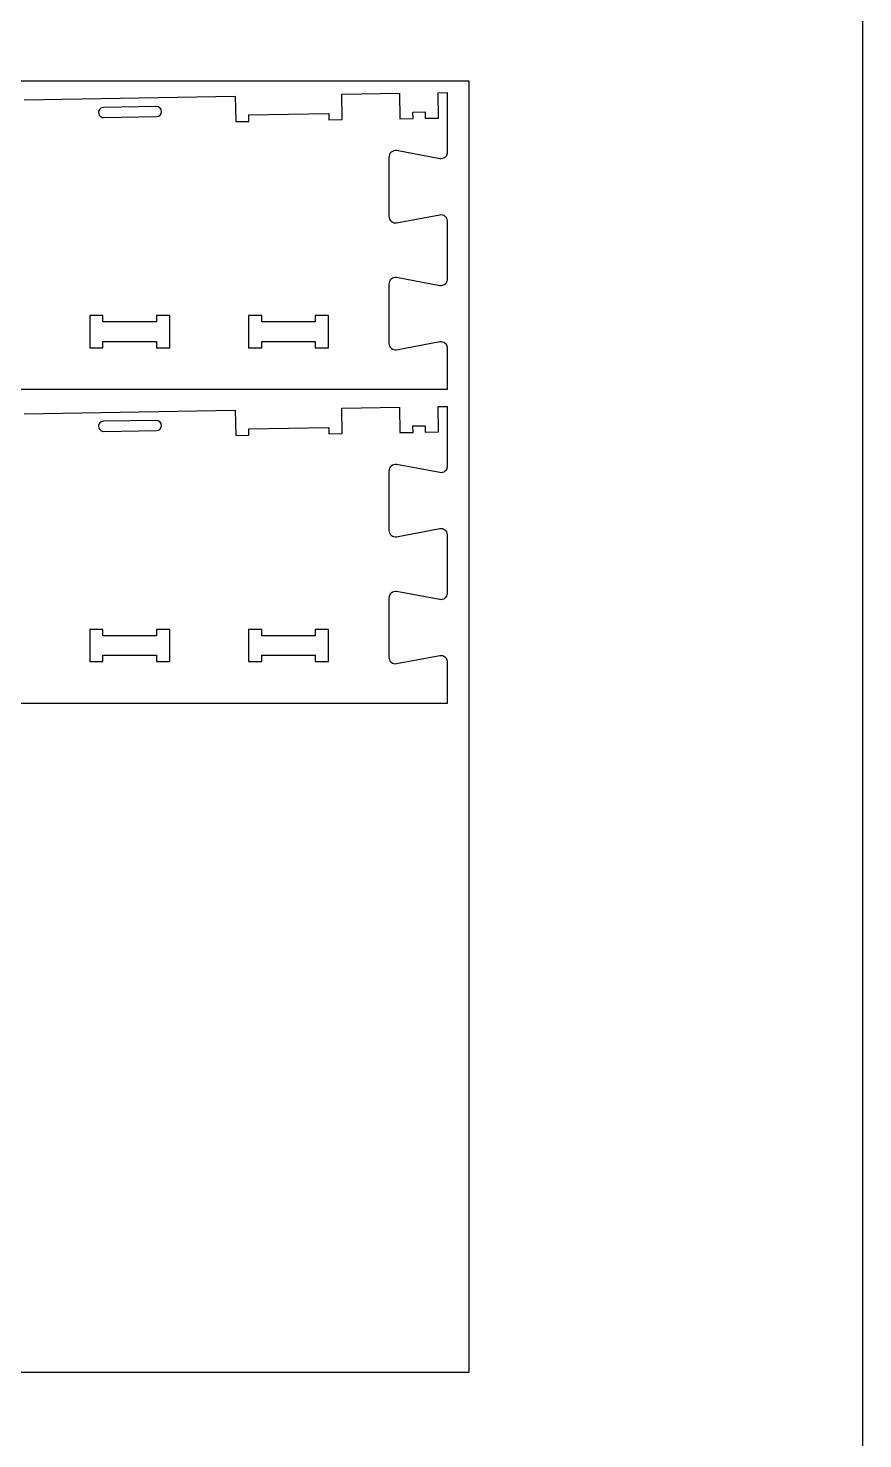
# Model space of a CAD drawing. Extents: x 0 to 12757, y 0 to 30003.
# Drawn here: x 2395 to 3183, y 9293 to 10626 of the extents above; entities that cross this region are included whole.
import ezdxf

# ---------------------------------------------------------------- set-up
doc = ezdxf.new("R2010")
doc.units = 0
for name, color, linetype in [('0_SHEET_SPRUCEPLY_2440X122', 1, 'CONTINUOUS'), ('3_ANYTOOL_CUTTHROUGH_INSID', 4, 'CONTINUOUS'), ('4_ANYTOOL_CUTTHROUGH_OUTSI', 5, 'CONTINUOUS'), ('DONOTCUT', 7, 'CONTINUOUS')]:
    doc.layers.add(name, color=color, linetype=linetype)

msp = doc.modelspace()

# ---------------------------------------------------------------- linework, layer by layer
at = {"layer": '0_SHEET_SPRUCEPLY_2440X122'}
msp.add_lwpolyline([(371.7, 10575.6), (371.7, 9355.6), (2811.7, 9355.6), (2811.7, 10575.6)], close=True, dxfattribs=at)
at = {"layer": '3_ANYTOOL_CUTTHROUGH_INSID', "color": 4}
for points in [[(2466.4, 10541.2), (2516.4, 10542.1, 1), (2516.2, 10551.6), (2466.2, 10550.7, 1)], [(2466.4, 10244.6), (2516.4, 10245.4, 1), (2516.2, 10254.9), (2466.2, 10254.1, 1)]]:
    msp.add_lwpolyline(points, format="xyb", close=True, dxfattribs=at)
for points in [[(2516.3, 10348.2), (2465.8, 10348.2), (2465.8, 10354.2), (2453.3, 10354.2), (2453.3, 10323.7), (2465.8, 10323.7), (2465.8, 10329.7), (2516.3, 10329.7), (2516.3, 10323.7), (2528.8, 10323.7), (2528.8, 10354.2), (2516.3, 10354.2)], [(2641.1, 10329.7), (2666.3, 10329.7), (2666.3, 10323.7), (2678.8, 10323.7), (2678.8, 10354.2), (2666.3, 10354.2), (2666.3, 10348.2), (2615.8, 10348.2), (2615.8, 10354.2), (2603.3, 10354.2), (2603.3, 10323.7), (2615.8, 10323.7), (2615.8, 10329.7)], [(2516.3, 10051.5), (2465.8, 10051.5), (2465.8, 10057.5), (2453.3, 10057.5), (2453.3, 10027), (2465.8, 10027), (2465.8, 10033), (2516.3, 10033), (2516.3, 10027), (2528.8, 10027), (2528.8, 10057.5), (2516.3, 10057.5)], [(2641.1, 10033), (2666.3, 10033), (2666.3, 10027), (2678.8, 10027), (2678.8, 10057.5), (2666.3, 10057.5), (2666.3, 10051.5), (2615.8, 10051.5), (2615.8, 10057.5), (2603.3, 10057.5), (2603.3, 10027), (2615.8, 10027), (2615.8, 10033)]]:
    msp.add_lwpolyline(points, close=True, dxfattribs=at)
at = {"layer": '4_ANYTOOL_CUTTHROUGH_OUTSI', "color": 5}
for points in [[(2391.3, 10558), (2590.8, 10561.4), (2591.2, 10537.4), (2603.7, 10537.6), (2603.6, 10543.6), (2641.1, 10544.3), (2679.1, 10544.9), (2679.2, 10538.9), (2691.7, 10539.2), (2691.3, 10563.2), (2745.8, 10564.1), (2746.2, 10540.1), (2758.7, 10540.3), (2758.6, 10546.3), (2770.1, 10546.5), (2770.2, 10540.5), (2782.7, 10540.7), (2782.3, 10564.7), (2790.8, 10564.9), (2790.8, 10507.9), (2790.8, 10507.9), (2790.8, 10507.8), (2790.8, 10507.6), (2790.8, 10507.4), (2790.8, 10507.3), (2790.8, 10507.1), (2790.7, 10507), (2790.7, 10506.8), (2790.7, 10506.7), (2790.6, 10506.5), (2790.6, 10506.4), (2790.6, 10506.2), (2790.5, 10506.1), (2790.5, 10505.9), (2790.4, 10505.8), (2790.3, 10505.6), (2790.3, 10505.5), (2790.2, 10505.3), (2790.1, 10505.2), (2790.1, 10505.1), (2790, 10504.9), (2789.9, 10504.8), (2789.8, 10504.7), (2789.7, 10504.5), (2789.6, 10504.4), (2789.5, 10504.3), (2789.4, 10504.2), (2789.3, 10504), (2789.2, 10503.9), (2789.1, 10503.8), (2789, 10503.7), (2788.9, 10503.6), (2788.8, 10503.5, -0.220352), (2784.1, 10502.2), (2743.1, 10509.9), (2743.1, 10509.9), (2743.1, 10509.9, 0.463455), (2735.8, 10503.7), (2735.8, 10447.9, 0.463455), (2743.1, 10441.7), (2743.1, 10441.7), (2743.1, 10441.7), (2743.1, 10441.7), (2784.1, 10449.4, -0.220352), (2788.8, 10448.1, -0.220464), (2790.8, 10443.7), (2790.8, 10387.9, -0.220464), (2788.8, 10383.5, -0.220352), (2784.1, 10382.2), (2743.1, 10389.9), (2743.1, 10389.9), (2743.1, 10389.9), (2743.1, 10389.9, 0.463455), (2735.8, 10383.7), (2735.8, 10327.9, 0.463455), (2743.1, 10321.7), (2743.1, 10321.7), (2743.1, 10321.7), (2784.1, 10329.4), (2784.1, 10329.4, -0.220352), (2788.8, 10328.1), (2788.9, 10328), (2789, 10327.9), (2789.1, 10327.8), (2789.2, 10327.7), (2789.3, 10327.6), (2789.4, 10327.5), (2789.5, 10327.4), (2789.6, 10327.2), (2789.7, 10327.1), (2789.8, 10327), (2789.9, 10326.8), (2790, 10326.7), (2790.1, 10326.6), (2790.1, 10326.4), (2790.2, 10326.3), (2790.3, 10326.2), (2790.3, 10326), (2790.4, 10325.9), (2790.5, 10325.7), (2790.5, 10325.6), (2790.6, 10325.4), (2790.6, 10325.3), (2790.6, 10325.1), (2790.7, 10325), (2790.7, 10324.8), (2790.7, 10324.7), (2790.8, 10324.5), (2790.8, 10324.3), (2790.8, 10324.2), (2790.8, 10324), (2790.8, 10323.9), (2790.8, 10323.7), (2790.8, 10284.2), (2641.1, 10284.2), (2641.1, 10284.2), (391.3, 10284.2)], [(2391.3, 10261.3), (2590.8, 10264.7), (2591.2, 10240.7), (2603.7, 10241), (2603.6, 10247), (2641.1, 10247.6), (2679.1, 10248.3), (2679.2, 10242.3), (2691.7, 10242.5), (2691.3, 10266.5), (2745.8, 10267.4), (2746.2, 10243.4), (2758.7, 10243.7), (2758.6, 10249.7), (2770.1, 10249.9), (2770.2, 10243.9), (2782.7, 10244.1), (2782.3, 10268.1), (2790.8, 10268.2), (2790.8, 10211.2), (2790.8, 10211.2), (2790.8, 10211.1), (2790.8, 10210.9), (2790.8, 10210.8), (2790.8, 10210.6), (2790.8, 10210.5), (2790.7, 10210.3), (2790.7, 10210.2), (2790.7, 10210), (2790.6, 10209.9), (2790.6, 10209.7), (2790.6, 10209.6), (2790.5, 10209.4), (2790.5, 10209.3), (2790.4, 10209.1), (2790.3, 10209), (2790.3, 10208.8), (2790.2, 10208.7), (2790.1, 10208.5), (2790.1, 10208.4), (2790, 10208.3), (2789.9, 10208.1), (2789.8, 10208), (2789.7, 10207.9), (2789.6, 10207.7), (2789.5, 10207.6), (2789.4, 10207.5), (2789.3, 10207.4), (2789.2, 10207.3), (2789.1, 10207.2), (2789, 10207.1), (2788.9, 10207), (2788.8, 10206.9, -0.220352), (2784.1, 10205.6), (2743.1, 10213.2), (2743.1, 10213.2), (2743.1, 10213.2, 0.463455), (2735.8, 10207.1), (2735.8, 10151.2, 0.463455), (2743.1, 10145.1), (2743.1, 10145.1), (2743.1, 10145.1), (2743.1, 10145.1), (2784.1, 10152.8, -0.220352), (2788.8, 10151.5, -0.220464), (2790.8, 10147.1), (2790.8, 10091.2, -0.220464), (2788.8, 10086.9, -0.220352), (2784.1, 10085.6), (2743.1, 10093.2), (2743.1, 10093.2), (2743.1, 10093.2), (2743.1, 10093.2, 0.463455), (2735.8, 10087.1), (2735.8, 10031.2, 0.463455), (2743.1, 10025.1), (2743.1, 10025.1), (2743.1, 10025.1), (2784.1, 10032.8), (2784.1, 10032.8, -0.220352), (2788.8, 10031.5), (2788.9, 10031.4), (2789, 10031.3), (2789.1, 10031.2), (2789.2, 10031), (2789.3, 10030.9), (2789.4, 10030.8), (2789.5, 10030.7), (2789.6, 10030.6), (2789.7, 10030.4), (2789.8, 10030.3), (2789.9, 10030.2), (2790, 10030.1), (2790.1, 10029.9), (2790.1, 10029.8), (2790.2, 10029.6), (2790.3, 10029.5), (2790.3, 10029.4), (2790.4, 10029.2), (2790.5, 10029.1), (2790.5, 10028.9), (2790.6, 10028.8), (2790.6, 10028.6), (2790.6, 10028.5), (2790.7, 10028.3), (2790.7, 10028.1), (2790.7, 10028), (2790.8, 10027.8), (2790.8, 10027.7), (2790.8, 10027.5), (2790.8, 10027.4), (2790.8, 10027.2), (2790.8, 10027.1), (2790.8, 9987.5), (2641.1, 9987.5), (2641.1, 9987.5), (391.3, 9987.5)]]:
    msp.add_lwpolyline(points, format="xyb", dxfattribs=at)
at = {"layer": 'DONOTCUT'}
msp.add_lwpolyline([(0, 0), (3183.4, 0), (3183.4, 13863.5), (0, 13863.5)], close=True, dxfattribs=at)

doc.saveas('drawing.dxf')
